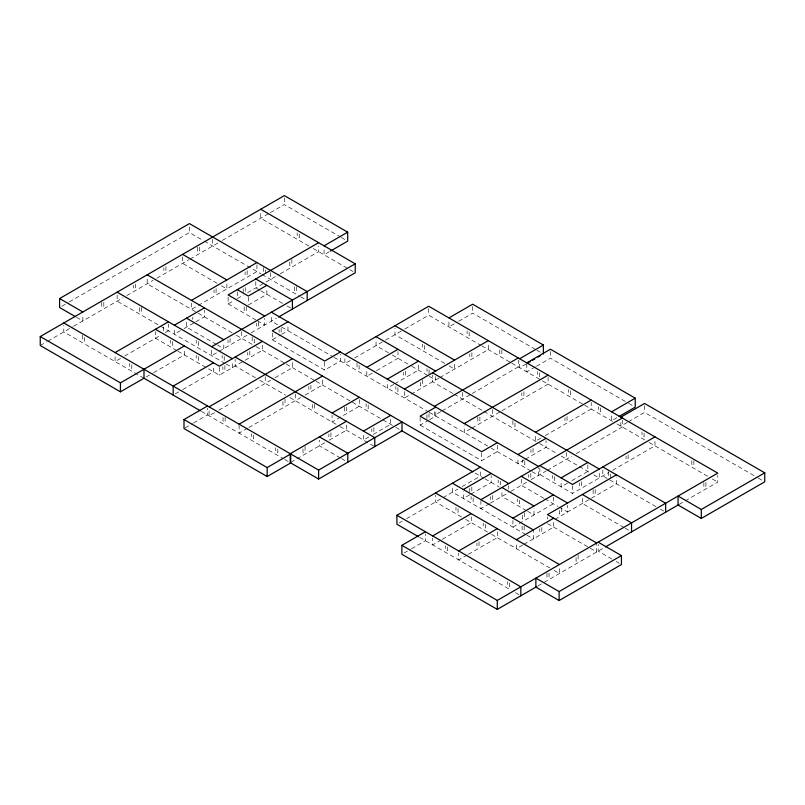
<?xml version="1.0" encoding="UTF-8"?>
<svg xmlns="http://www.w3.org/2000/svg" width="805" height="805" viewBox="0 0 805 805"><rect width="100%" height="100%" fill="white"/><g stroke="black" fill="none" stroke-linecap="round" stroke-linejoin="round"><path stroke-width="0.6" stroke-dasharray="4.03 3.02" d="M61.764 306.272L68.254 302.519M69.331 301.895L189.427 232.565L203.162 240.494M40.25 345.526L46.67 341.813M47.747 341.199L72.51 326.9M73.597 326.277L122.873 297.83M126.798 295.556L153.161 280.341M156.844 278.208L189.034 259.623M189.95 259.099L221.214 241.047M222.281 240.433L269.333 213.265M270.41 212.641L284.376 204.581L340.183 236.791M120.539 358.406L115.095 361.546L115.095 354.824M124.654 356.031L160.869 335.122M165.176 332.636L168.436 330.754L168.436 324.023M180.431 330.654L174.353 334.166L174.353 328.561M184.013 328.591L194.74 322.392M195.816 321.779L204.4 316.818L204.4 310.086M228.117 297.166L228.117 303.898L233.561 300.758M237.264 298.615L243.442 295.053M247.558 292.678L279.094 274.465M280.16 273.851L318.619 251.643L318.619 246.038M329.426 251.683L324.053 254.782L324.053 248.061M248.322 305.004L266.858 294.298L266.858 287.576M146.118 377.002L152.487 373.319M153.554 372.705L184.355 354.925L184.355 348.203M246.984 335.272L211.624 355.689L211.624 348.957M251.11 332.898L276.437 318.277M175.289 393.846L181.668 390.163M182.725 389.55L213.526 371.769L213.526 365.037M272.291 333.049L272.291 339.78L280.653 334.961M281.69 334.357L287.959 330.734L287.959 324.013M177.935 351.222L219.383 375.15L262.4 350.306L262.4 343.584M185.08 427.908L192.566 423.581M193.643 422.957L207.559 414.927L207.559 408.195M214.482 412.693L209.079 415.803L209.079 409.081M218.799 410.198L270.691 380.242M275.048 377.726L292.467 367.664L292.467 360.942M272.291 339.78L324.697 370.038L340.364 360.992L340.364 354.26M350.266 360.509L344.892 363.608L344.892 355.76M354.562 358.024L384.458 340.757M385.515 340.153L403.687 329.658M404.774 329.034L428.713 315.208L480.716 345.234M247.749 428.159L239.105 433.14L239.105 425.292M248.836 427.536L300.718 397.569M305.075 395.064L322.503 385.001L322.493 378.27M454.332 323.771L448.928 326.88L448.928 320.159M458.639 321.276L472.666 313.175L535.778 349.612M372.192 373.168L366.818 376.267L366.818 369.535M376.488 370.682L397.972 358.285L397.972 351.554M393.736 384.367L387.296 388.08L387.296 381.359M394.812 383.744L418.439 370.099L418.439 363.377M324.807 442.7L290.243 462.664L284.235 459.192M329.124 440.214L346.402 430.232L346.402 423.511M439.007 378.068L404.472 398.002L404.472 390.153M439.832 377.585L488.293 349.612L488.293 342.88M368.881 436.924L363.437 440.063L363.437 433.342M373.228 434.408L390.656 424.356L390.656 417.624M440.929 411.556L434.438 415.31L434.438 410.822M442.005 410.932L471.126 394.128M472.193 393.514L518.259 366.909L518.259 360.187M420.14 417.292L420.14 425.141L428.491 420.311M429.538 419.707L435.807 416.094L435.807 409.363M526.128 363.971L519.648 367.714L519.648 360.982M535.395 366.869L526.792 371.84L526.792 363.991M536.462 366.255L550.439 358.185L627.628 402.752M470.744 428.773L464.264 432.526L464.264 425.795M471.831 428.149L500.941 411.345M502.008 410.731L548.084 384.126L548.084 377.404M420.14 425.141L481.702 460.681L497.369 451.635L497.369 444.913M540.849 438.101L535.496 441.19L535.496 434.469M545.136 435.626L591.212 409.031L591.212 402.299M399.049 523.009L402.269 521.157M406.555 518.682L441.854 498.295M442.911 497.691L457.793 489.098M462.08 486.623L480.293 476.107L480.293 469.375M524.427 459.766L517.937 463.519L517.937 456.787M525.514 459.142L546.052 447.288L546.052 440.556M469.768 494.773L463.338 498.486L463.338 491.754M470.834 494.159L491.201 482.396L491.201 475.675M616.972 417.694L611.599 420.794L611.599 414.072M627.316 422.394L620.836 426.137L620.836 420.532M628.393 421.77L644.574 412.432L757.173 477.435M404.009 553.065L410.429 549.362M411.506 548.748L425.412 540.708L425.412 533.987M489.48 503.678L480.907 508.629L480.907 500.78M490.376 503.165L508.77 492.539M510.893 491.322L527.506 481.722M531.058 479.669L546.283 470.885M547.148 470.392L571.963 456.063M576.249 453.587L622.315 426.982L622.315 420.26M441.251 539.944L432.667 544.904L432.667 538.173M442.317 539.33L471.267 522.616L471.267 515.884M567.535 483.151L561.115 486.854L561.115 480.132M571.812 480.686L587.851 471.418L587.851 464.696M539.863 467.866L539.863 474.588L572.506 493.435L608.882 472.424M612.605 470.281L654.958 445.829L654.958 440.224M467.272 554.977L458.689 559.928L458.689 553.196M468.339 554.353L497.289 537.639L497.289 530.908M554.907 519.316L590.387 498.838M591.474 498.204L616.449 483.785L616.449 477.063M522.737 545.005L516.397 548.668L516.397 541.936M523.803 544.391L553.669 527.144L553.669 520.412M537.981 585.889L604.334 547.591M679.138 504.393L684.502 501.304M685.186 500.901L717.768 482.094L717.768 475.373M341.26 237.415L346.623 240.514M536.865 350.235L541.212 352.751M628.715 403.375L633.072 405.891M758.25 478.059L763.663 481.189M309.029 246.109L260.74 218.225L260.74 211.504M313.256 248.554L348.766 269.051M349.843 269.675L353.073 271.537M481.793 345.858L510.944 362.693M511.839 363.206L583.665 404.674M584.742 405.287L612.665 421.418M616.952 423.893L645.167 440.174M649.152 442.478L708.018 476.469M712.324 478.955L717.768 482.094M444.813 363.458L394.983 334.689L394.983 327.957M449.15 365.953L454.563 369.082L454.563 362.361M204.218 241.098L261.122 273.952M261.977 274.445L299.621 296.18M300.698 296.803L307.158 300.537M656.015 506.637L602.824 475.926L602.824 469.194M660.231 509.062L665.644 512.191M388.574 352.852L376.046 345.617L376.046 338.895M392.297 355.005L410.902 365.742M411.788 366.265L428.109 375.683M429.186 376.297L435.626 380.02L435.626 376.66M452.913 393.514L432.577 381.771L432.577 375.05M453.99 394.138L482.789 410.761M483.845 411.375L538.716 443.052M539.612 443.565L556.949 453.577M561.196 456.033L578.574 466.065M579.348 466.518L589.924 472.616M593.798 474.859L599.242 477.999L599.242 471.267M259.814 290.243L255.799 287.918L255.799 281.187M260.82 290.816L282.827 303.525M287.023 305.94L292.406 309.05M217.139 283.29L182.594 263.346L182.594 256.614M221.456 285.785L226.859 288.904L226.859 282.173M277.614 324.757L271.406 321.175L271.406 314.453M281.75 327.152L332.878 356.665M333.944 357.289L428.21 411.707M429.296 412.331L490.024 447.399M490.889 447.892L530.928 471.006M532.004 471.629L538.495 475.383L538.495 467.534M624.066 527.547L582.357 503.467L582.357 496.745M625.133 528.171L629.409 530.636M228.117 303.898L256.111 320.058M257.187 320.682L264.724 325.029L264.724 318.307M543.918 498.335L521.328 485.294L521.328 478.562M544.804 498.848L557.895 506.415M558.972 507.029L567.585 512L567.585 505.268M232.092 332.807L147.184 283.783L147.184 278.178M236.338 335.252L255.145 346.12M256.181 346.714L285.111 363.417M286.188 364.041L315.51 380.966M316.063 381.288L351.725 401.876M352.419 402.279L394.762 426.72M395.849 427.354L402.007 430.906M475.111 473.109L483.795 478.13M484.882 478.754L499.462 487.176M611.931 559.062L598.185 551.133L598.185 544.411M616.157 561.508L619.327 563.339M526.51 510.652L501.958 496.474L501.958 489.752M527.577 511.266L533.977 514.969L533.977 508.237M547.511 523.582L589.22 547.672M590.256 548.265L596.706 551.989L596.706 544.14M216.334 344.369L186.508 327.152L186.508 321.537M217.4 344.983L223.79 348.666L223.79 341.944M255.588 377.797L235.181 366.023L235.181 359.292M259.874 380.282L285.624 395.144M289.911 397.62L338.784 425.835M339.881 426.469L374.788 446.624M525.806 534.55L452.43 492.187L452.43 485.465M526.852 535.154L533.323 538.887L533.323 531.038M225.098 363.468L117.138 301.13L117.138 294.409M226.135 364.061L232.353 367.654L232.353 360.932M176.858 350.598L155.456 338.241L155.456 331.519M461.517 516.981L435.505 501.968L435.505 495.236M465.703 519.396L490.507 533.725M491.583 534.349L549.785 567.948M554.051 570.403L559.425 573.512L559.425 566.78M340.435 457.954L319.414 445.819L319.414 440.214M341.491 458.568L345.697 460.993M76.495 317.281L82.835 320.933L82.835 314.212M143.994 378.229L63.796 331.932L63.796 325.2M201.461 411.405L283.159 458.578M419.667 537.388L511.185 590.236M515.411 592.671L520.825 595.801M705.925 482.477L705.925 486.24L703.862 487.438L703.862 482.416M693.86 460.581L693.86 465.602L691.787 464.405L691.787 460.641M644.574 405.7L644.574 412.432M644.07 433.09L644.07 436.853L641.998 435.656L641.998 431.893M628.131 454.855L628.131 458.629L626.059 459.816L626.059 456.053M610.673 473.994L610.673 477.768M608.6 471.549L608.6 476.57M600.46 407.904L600.46 411.677L598.387 410.48L598.387 406.716M595.207 489.591L595.207 493.364L593.134 494.562L593.134 489.531M581.582 481.732L581.582 485.496L579.519 486.693L579.519 482.93M578.131 555.007L578.131 560.028L576.058 561.226L576.058 557.452M572.506 485.586L572.506 493.435M570.685 390.717L570.685 394.48L568.612 393.293L568.612 389.519M567.032 416.527L567.032 420.291L564.969 421.488L564.969 417.725M566.599 452.43L566.599 459.152M561.548 507.774L561.548 512.795L559.475 513.993L559.475 510.219M554.655 476.671L554.655 480.434L552.582 479.247L552.582 475.473M553.347 497.057L553.347 503.779L512.926 527.114L512.926 520.392M550.439 351.453L550.439 358.185M549.05 573.049L549.05 576.813L546.977 578.01L546.977 572.989M547.511 516.86L547.511 519.104M541.815 527.537L541.815 531.3L539.742 532.497L539.742 528.724M539.642 372.796L539.642 376.569L537.569 375.372L537.569 371.598M533.031 448.345L533.031 452.108L530.958 453.306L530.958 449.542M530.827 473.35L530.827 477.124L528.754 478.311L528.754 474.548M524.8 461.013L524.8 464.787L522.727 463.589L522.727 459.826M524.488 512.725L524.488 517.756L522.415 518.943L522.415 513.922M524.166 525.886L524.166 530.908L522.093 529.72L522.093 524.689M523.914 391.622L523.914 395.396L521.841 396.593L521.841 392.82M519.336 500.056L519.336 503.819L517.263 502.622L517.263 498.859M514.969 422.887L514.969 426.65L512.896 425.453L512.896 420.431M509.686 582.911L509.686 586.674L507.613 585.477L507.613 581.713M508.77 485.818L508.77 489.178M501.837 349.712L501.837 354.733L499.764 353.546L499.764 349.773M500.257 481.169L500.257 484.942L498.184 483.745L498.184 479.971M492.368 409.564L492.368 416.296M492.469 495.498L492.469 499.261L490.396 500.458L490.396 496.695M485.314 524.266L485.314 528.03L483.242 526.842L483.242 523.069M481.702 452.833L481.702 460.681M479.891 417.04L479.891 420.804L477.818 422.001L477.818 416.98M479.025 541.725L479.025 545.488L476.952 546.686L476.952 542.922M473.159 497.701L473.159 501.465L471.086 500.267L471.086 496.504M472.666 306.453L472.666 313.175M471.891 352.62L471.891 356.394L469.818 357.581L469.818 353.818M471.821 487.126L471.821 490.899M469.758 488.323L469.758 492.086M469.174 332.113L469.174 335.886L467.111 334.689L467.111 330.915M462.553 392.347L462.553 399.079M458.055 508.529L458.055 512.292L455.982 511.095L455.982 507.331M447.359 546.927L447.359 550.69L445.286 549.493L445.286 545.73M429.075 369.787L429.075 373.55L427.002 372.353L427.002 368.589M429.005 413.559L429.005 417.322M428.713 308.486L428.713 315.208M426.932 414.756L426.932 418.52M424.718 345.395L424.718 349.159L422.645 347.961L422.645 344.198M422.695 379.769L422.695 384.79L420.623 385.987L420.623 380.966M405.519 371.105L405.519 374.878L403.446 376.066L403.446 372.302M397.932 387.769L397.932 391.532L395.859 390.334L395.859 386.571M373.872 427.586L373.872 431.349L371.799 432.547L371.799 428.783M368.197 404.925L368.197 408.699L366.124 407.501L366.124 403.738M359.302 399.522L359.302 406.253L332.083 421.971L332.083 415.239M359.09 365.339L359.09 369.113L357.018 367.915L357.018 362.894M346.734 407.058L346.734 410.822L344.661 412.019L344.661 406.998M330.946 432.698L330.946 436.471L328.873 437.668L328.873 433.895M324.697 362.19L324.697 370.038M314.715 404.231L314.715 409.252L312.642 408.055L312.642 403.033M310.891 385.243L310.891 389.006L308.818 390.204L308.818 386.44M305.055 446.393L305.055 451.414L302.982 452.611L302.982 447.59M299.249 234.014L299.249 237.777L297.176 236.579L297.176 232.816M296.451 286.64L296.451 291.662L294.378 290.464L294.378 285.443M295.274 393.987L295.274 400.719M291.853 259.381L291.853 264.402L289.79 265.6L289.79 261.836M285 398.938L285 403.959L282.927 405.156L282.927 401.393M284.376 197.849L284.376 204.581M281.166 328.199L281.166 331.972L279.094 333.169L279.094 329.396M277.785 449.019L277.785 452.782L275.713 451.585L275.713 447.822M270.55 272.674L270.55 279.395M265.378 269.957L265.378 273.72M265.248 376.649L265.248 383.381M263.305 267.502L263.305 272.523M258.556 322.141L258.556 325.904L256.483 327.102L256.483 323.338M256.926 264.805L256.926 271.537L191.449 309.341L191.449 302.61M254.269 339.157L254.269 342.92L252.196 341.723L252.196 336.701M253.575 435.042L253.575 438.805L251.502 437.608L251.502 433.845M249.832 351.111L249.832 354.874L247.759 356.072L247.759 352.308M248.322 297.156L248.322 303.877M247.165 270.711L247.165 274.485L245.092 275.682L245.092 271.909M246.25 306.655L246.25 311.676L244.177 310.478L244.177 305.457M245.253 287.546L245.253 291.319M243.18 288.743L243.18 292.507M241.681 331.61L241.681 338.342M237.264 291.893L237.264 297.498M230.069 338.583L230.069 342.346L227.996 343.544L227.996 339.78M225.128 417.362L225.128 422.384L223.055 421.186L223.055 417.423M224.907 365.5L224.907 369.264L222.834 370.461L222.834 366.698M224.223 356.504L224.223 360.268L222.15 359.07L222.15 355.307M219.383 367.301L219.383 375.15M216.092 288.653L216.092 292.426L214.019 293.614L214.019 289.85M212.671 239.256L212.671 245.978M199.61 247.065L199.61 250.828L197.537 252.025L197.537 247.004M198.332 341.551L198.332 345.315L196.259 344.127L196.259 340.354M198.302 356.514L198.302 360.288L196.229 359.09L196.229 355.327M192.798 317.059L192.798 319.575M189.427 226.96L189.427 232.565M172.401 341.572L172.401 345.335L170.338 344.138L170.338 340.374M165.921 266.505L165.921 270.279L163.858 271.476L163.858 267.703M163.576 327.102L163.576 330.865M141.368 307.409L141.368 312.431L139.295 311.233L139.295 307.47M135.643 283.994L135.643 287.757L133.57 288.955L133.57 285.191M131.799 364.725L131.799 368.499L129.726 367.301L129.726 363.528M103.805 302.378L103.805 306.142L101.732 307.339L101.732 302.318M84.545 337.446L84.545 341.219L82.472 340.022L82.472 335.001"/><path stroke-width="1.21" d="M75.439 316.667L59.6 307.52L59.6 298.554L189.427 223.599L307.158 291.561L307.158 300.537M200.375 410.781L143.994 378.229L120.438 391.824L40.25 345.526L40.25 336.56L284.376 195.605L347.69 232.162L347.69 241.128L330.493 251.059M191.449 300.376L256.926 262.571M115.095 352.58L168.436 321.779M174.353 325.2L204.4 307.852M318.619 242.677L228.117 294.932L264.724 316.063M324.053 245.817L347.69 232.162M266.858 285.332L248.322 296.029L237.264 289.649M40.25 336.56L120.438 382.858L184.355 345.959M211.624 346.724L355.226 263.819L355.226 272.784L278.57 317.039M213.526 362.803L173.166 386.098L173.166 395.074M287.959 321.769L272.291 330.815L324.697 361.063L340.364 352.016M262.4 341.34L219.383 366.174L155.456 329.275M184.003 419.556L267.169 467.564L290.716 453.97L290.716 462.935L267.169 476.53L184.003 428.522L184.003 419.556L207.559 405.951M209.079 406.837L292.467 358.698M344.892 354.633L428.713 306.242L717.768 473.129L497.289 600.419L401.866 545.337L401.866 554.303L497.289 609.395L536.915 586.513M239.105 424.175L322.503 376.036M448.928 317.915L472.666 304.21L543.385 345.033L543.385 354.009M366.818 367.301L397.972 349.31M387.296 379.115L418.439 361.133M332.083 412.995L359.302 397.288M346.402 421.267L290.243 453.698L290.243 462.664L318.619 479.045L402.007 430.906L402.007 421.941L318.619 470.08L63.796 322.956M404.472 389.036L488.293 340.636M363.437 431.098L390.656 415.38M434.438 406.334L518.259 357.943M435.807 407.119L420.14 416.165L481.702 451.716L497.369 442.67M519.648 358.748L543.385 345.033M526.792 362.864L550.439 349.219L635.246 398.173L635.246 407.149L619.115 416.457M528.281 362.733L530.445 361.485M532.598 360.238L534.762 358.99M537.992 357.118L540.155 355.88M464.264 423.551L548.084 375.16M535.496 432.225L591.212 400.055M418.58 536.764L396.905 524.246L396.905 515.281L480.293 467.131M517.937 454.543L546.052 438.312M463.338 489.521L491.201 473.431M611.599 411.828L635.246 398.173M620.836 417.161L644.574 403.456L764.75 472.837L764.75 481.813L701.306 518.44L678.072 505.017L678.072 496.051L701.306 509.464L764.75 472.837M401.866 545.337L425.412 531.743M480.907 499.664L622.315 418.016M432.667 535.929L471.267 513.64M561.115 477.888L587.851 462.452M512.926 518.148L553.347 494.813M654.958 436.863L572.506 484.459L539.863 465.622M458.689 550.952L497.289 528.674M616.449 474.819L547.511 514.616L596.706 543.023M516.397 539.692L553.669 518.168M605.42 546.957L678.675 504.665M559.123 591.564L621.44 555.591L621.44 564.557L559.123 600.53L535.878 587.107L535.878 578.141L559.123 591.564L559.123 600.53M260.74 209.26L355.226 263.819M394.983 325.713L454.563 360.117M602.824 466.96L665.644 503.226L665.644 512.191M376.046 336.651L435.626 371.055M432.577 372.806L599.242 469.023M255.799 278.953L292.406 300.084L292.406 309.05M182.594 254.38L226.859 279.929M271.406 312.209L538.495 466.407M582.357 494.501L631.553 522.898L631.553 531.874M521.328 476.329L567.585 503.034M147.184 274.817L508.77 483.574M598.185 542.168L621.44 555.591M501.958 487.508L533.977 505.993M401.282 430.484L472.938 471.861M186.508 318.176L223.79 339.7M235.181 357.058L374.788 437.658L374.788 446.624M452.43 483.221L533.323 529.921M117.138 292.165L232.353 358.688M435.505 492.992L559.425 564.547M319.414 436.853L347.8 453.235L347.8 462.211M59.6 298.554L82.835 311.968M396.905 515.281L520.825 586.825L520.825 595.801M701.306 509.464L701.306 518.44M497.289 600.419L497.289 609.395M318.619 470.08L318.619 479.045M267.169 467.564L267.169 476.53M143.994 369.254L143.994 378.229M120.438 382.858L120.438 391.824"/></g></svg>
